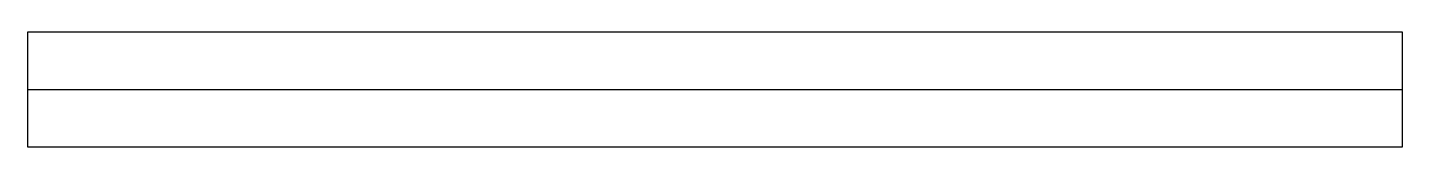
# Model space of a CAD drawing. Header units: millimetres. Extents: x -600 to 600, y -50 to 50.
import ezdxf

# ---------------------------------------------------------------- set-up
doc = ezdxf.new("R2010")
doc.units = ezdxf.units.MM

msp = doc.modelspace()

# ---------------------------------------------------------------- linework, layer by layer
at = {"color": 2}
msp.add_line((-600, 0), (600, 0), dxfattribs=at)
msp.add_lwpolyline([(-600, -50), (600, -50), (600, 50), (-600, 50)], close=True, dxfattribs=at)

doc.saveas('drawing.dxf')
